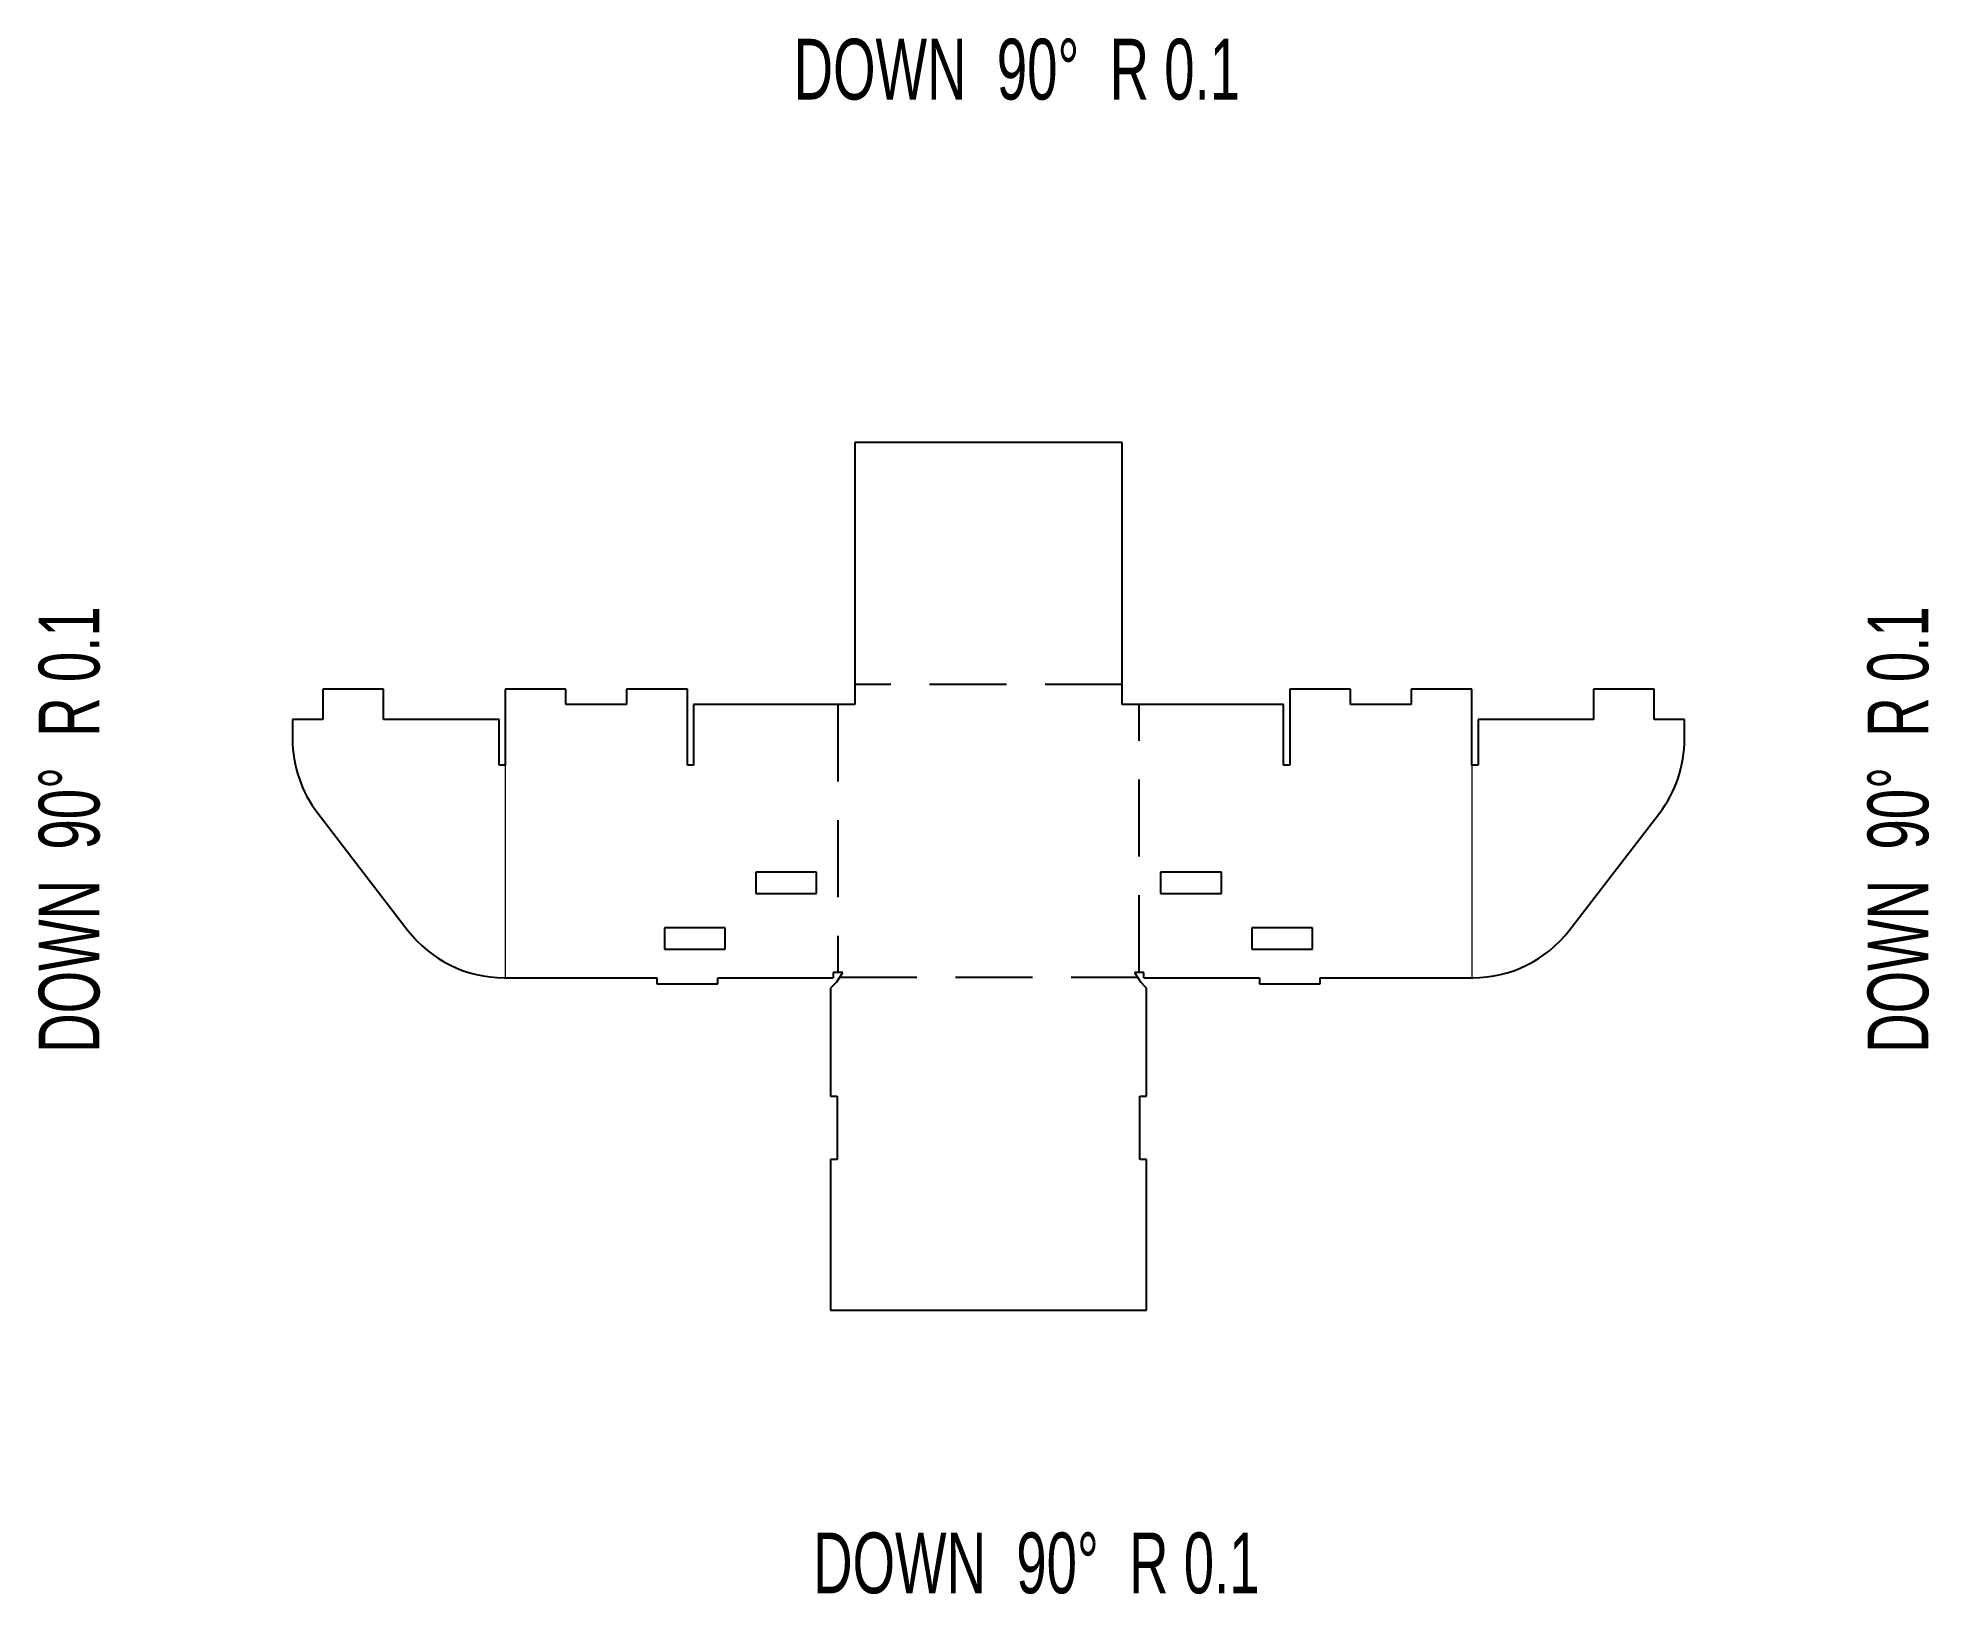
# Model space of a CAD drawing. Header units: millimetres. Extents: x 0 to 126, y 0 to 135.
# Drawn here: x 94.65 to 125.79, y 108.92 to 134.53 of the extents above; entities outside this region: 2.
import ezdxf

# ---------------------------------------------------------------- set-up
doc = ezdxf.new("R2010")
doc.units = ezdxf.units.MM
doc.linetypes.add('CENTERX2', pattern=[20.32, 12.7, -2.54, 2.54, -2.54])
doc.linetypes.add('HIDDEN', pattern=[1.905, 1.27, -0.635])
doc.styles.add('SLDTEXTSTYLE0', font='TXT', dxfattribs={"width": 0.671875})
doc.styles.add('SLDTEXTSTYLE1', font='TXT', dxfattribs={"width": 0.7})

msp = doc.modelspace()

# ---------------------------------------------------------------- linework, layer by layer
at = {"color": 7, "linetype": 'Continuous', "lineweight": 25}
for p, q in [((108.101, 127.871), (108.101, 123.562)), ((112.501, 127.871), (108.101, 127.871)), ((112.501, 123.562), (112.501, 127.871)), ((99.342, 123.812), (99.342, 123.312)), ((100.342, 123.812), (99.342, 123.812)), ((100.342, 123.312), (100.342, 123.812)), ((102.342, 123.812), (102.342, 122.562)), ((103.342, 123.812), (102.342, 123.812)), ((103.342, 123.562), (103.342, 123.812)), ((104.342, 123.812), (104.342, 123.562)), ((105.342, 123.812), (104.342, 123.812)), ((105.342, 122.562), (105.342, 123.812)), ((115.259, 123.812), (115.259, 122.562)), ((116.259, 123.812), (115.259, 123.812)), ((116.259, 123.562), (116.259, 123.812)), ((117.259, 123.812), (117.259, 123.562)), ((118.259, 123.812), (117.259, 123.812)), ((118.259, 122.562), (118.259, 123.812)), ((120.259, 123.812), (120.259, 123.312)), ((121.259, 123.812), (120.259, 123.812)), ((121.259, 123.312), (121.259, 123.812)), ((98.842, 123.312), (98.842, 122.992)), ((99.342, 123.312), (98.842, 123.312)), ((102.242, 123.312), (100.342, 123.312)), ((102.242, 122.562), (102.242, 123.312)), ((104.342, 123.562), (103.342, 123.562)), ((105.442, 123.562), (105.442, 122.562)), ((108.101, 123.562), (105.442, 123.562)), ((115.159, 123.562), (112.501, 123.562)), ((115.159, 122.562), (115.159, 123.562)), ((117.259, 123.562), (116.259, 123.562)), ((118.359, 123.312), (118.359, 122.562)), ((120.259, 123.312), (118.359, 123.312)), ((121.759, 123.312), (121.259, 123.312)), ((121.759, 122.992), (121.759, 123.312)), ((102.342, 122.562), (102.242, 122.562)), ((105.442, 122.562), (105.342, 122.562)), ((115.259, 122.562), (115.159, 122.562)), ((118.359, 122.562), (118.259, 122.562)), ((99.257, 121.773), (100.741, 119.843)), ((119.86, 119.843), (121.344, 121.773)), ((106.467, 120.802), (106.467, 120.452)), ((107.467, 120.802), (106.467, 120.802)), ((107.467, 120.452), (107.467, 120.802)), ((113.134, 120.802), (113.134, 120.452)), ((114.134, 120.802), (113.134, 120.802)), ((114.134, 120.452), (114.134, 120.802)), ((106.467, 120.452), (107.467, 120.452)), ((113.134, 120.452), (114.134, 120.452)), ((104.967, 119.882), (104.967, 119.532)), ((105.967, 119.882), (104.967, 119.882)), ((105.967, 119.532), (105.967, 119.882)), ((114.634, 119.882), (114.634, 119.532)), ((115.634, 119.882), (114.634, 119.882)), ((115.634, 119.532), (115.634, 119.882)), ((104.967, 119.532), (105.967, 119.532)), ((114.634, 119.532), (115.634, 119.532)), ((102.327, 119.062), (104.842, 119.062)), ((104.842, 119.062), (104.842, 118.962)), ((104.842, 118.962), (105.842, 118.962)), ((105.842, 119.062), (107.742, 119.062)), ((105.842, 118.962), (105.842, 119.062)), ((107.801, 118.994), (107.701, 118.894)), ((107.742, 119.152), (107.742, 119.062)), ((107.901, 119.152), (107.742, 119.152)), ((107.801, 118.994), (107.901, 119.152)), ((112.859, 119.152), (112.701, 119.152)), ((112.701, 119.152), (112.801, 118.994)), ((112.901, 118.894), (112.801, 118.994)), ((112.859, 119.062), (112.859, 119.152)), ((112.859, 119.062), (114.759, 119.062)), ((114.759, 119.062), (114.759, 118.962)), ((114.759, 118.962), (115.759, 118.962)), ((115.759, 119.062), (118.274, 119.062)), ((115.759, 118.962), (115.759, 119.062)), ((107.701, 118.894), (107.701, 117.114)), ((112.901, 117.114), (112.901, 118.894)), ((107.701, 117.114), (107.811, 117.114)), ((107.811, 117.114), (107.811, 116.074)), ((112.791, 117.114), (112.901, 117.114)), ((112.791, 116.074), (112.791, 117.114)), ((107.701, 116.074), (107.701, 113.594)), ((107.811, 116.074), (107.701, 116.074)), ((112.901, 116.074), (112.791, 116.074)), ((112.901, 113.594), (112.901, 116.074)), ((107.701, 113.594), (112.901, 113.594))]:
    msp.add_line(p, q, dxfattribs=at)
at = {"color": 7, "linetype": 'HIDDEN'}
for p, q in [((112.501, 123.892), (108.101, 123.892)), ((107.821, 123.562), (107.821, 119.152)), ((112.78, 119.152), (112.78, 123.562)), ((107.851, 119.073), (112.751, 119.073))]:
    msp.add_line(p, q, dxfattribs=at)
at = {"color": 7, "linetype": 'CENTERX2', "lineweight": 18}
for p, q in [((102.342, 122.562), (102.342, 119.062)), ((118.259, 122.562), (118.259, 119.062))]:
    msp.add_line(p, q, dxfattribs=at)
at = {"color": 7, "linetype": 'Continuous', "lineweight": 25}
for centre, start, end in [((100.842, 122.992), 180, 217.5686), ((119.759, 122.992), 322.4314, 0), ((102.327, 121.062), 217.5686, 270), ((118.274, 121.062), 270, 322.4314)]:
    msp.add_arc(centre, 2, start, end, dxfattribs=at)

# ---------------------------------------------------------------- texts
at = {"color": 7, "linetype": 'Continuous', "lineweight": 0, "char_height": 1, "attachment_point": 2, "style": 'SLDTEXTSTYLE0'}
for insert in [(110.767, 134.517), (111.088, 109.932)]:
    msp.add_mtext('DOWN  90°  R 0.1', dxfattribs=dict(at, insert=insert))
at = {"color": 7, "linetype": 'Continuous', "lineweight": 0, "char_height": 1, "attachment_point": 2, "rotation": 90, "style": 'SLDTEXTSTYLE0'}
for insert in [(94.663, 121.503), (124.772, 121.503)]:
    msp.add_mtext('DOWN  90°  R 0.1', dxfattribs=dict(at, insert=insert))
at = {"color": 7, "linetype": 'Continuous', "char_height": 3.633, "attachment_point": 1, "style": 'SLDTEXTSTYLE1'}
for s, insert in [('SOLIDWORKS Educational Product.', (0, 10.133)), ('For Instructional Use Only.', (0, 4.683))]:
    msp.add_mtext(s, dxfattribs=dict(at, insert=insert))

doc.saveas('drawing.dxf')
